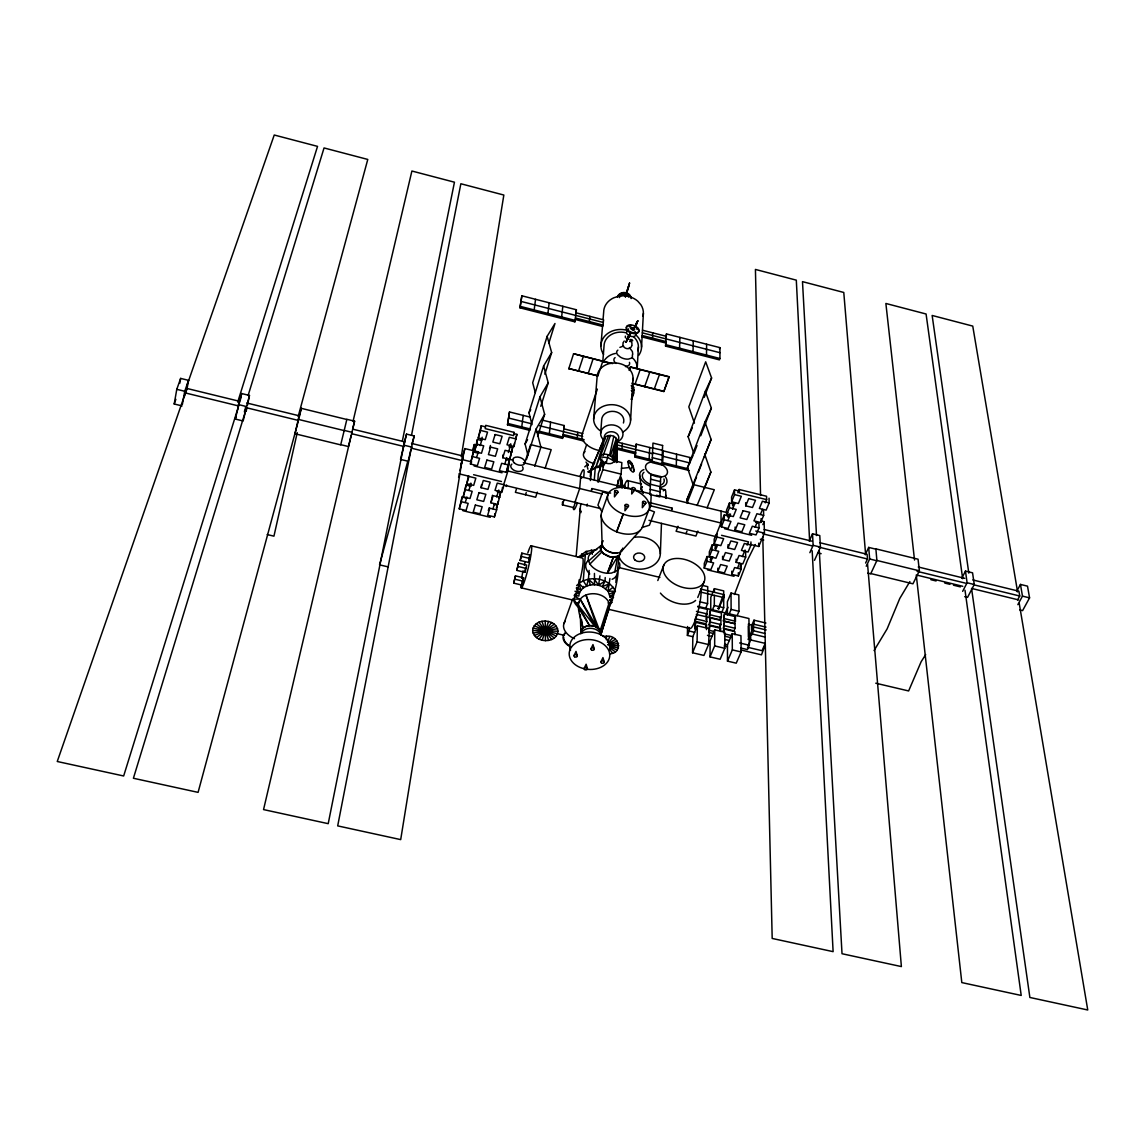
<?xml version="1.0" encoding="UTF-8"?>
<svg xmlns="http://www.w3.org/2000/svg" width="1145" height="1145" viewBox="0 0 1145 1145"><rect width="100%" height="100%" fill="white"/><g stroke="black" fill="none" stroke-linecap="round" stroke-linejoin="round"><path stroke-width="1.5" d="M630.423 469.879L632.455 465.872L631.439 462.823A6.212 1.989 67.6 0 0 628.233 464.097A6.212 1.989 67.6 0 0 633.371 472.069A6.212 1.989 67.6 0 0 631.425 462.809M720.921 624.569L720.935 620.017L710.387 617.513L709.156 624.941L719.704 627.446L720.921 624.569L710.358 622.064L710.387 617.513M721.064 511.114L721.049 523.022L650.689 505.847L651.219 494.01L635.733 490.217M720.176 617.212L720.176 620.275L721.35 617.47L721.364 612.89L710.415 610.285L709.213 617.67L718.602 619.903M724.198 515.021L724.198 519.773L730.939 521.419L728.034 528.503L721.321 526.857L721.321 522.106L724.198 515.021L729.236 516.252M722.595 559.461L725.443 552.577L732.07 554.18L729.222 561.064L722.595 559.461L722.595 556.284M642.216 335.499L666.161 341.611L665.56 346.105L719.418 359.859L719.933 358.499L719.947 347.636L666.462 333.939L665.875 337.703L666.361 336.329L642.502 330.232M719.704 627.446L719.718 624.411M720.548 631.439L720.548 628.29L709.642 625.7L708.526 644.549L703.946 655.441L692.568 652.764L692.839 636.692L697.334 625.814L708.655 628.49M716.999 537.048L723.669 538.665L720.82 545.635L714.165 544.018L716.999 537.048L717.013 533.871M717.815 571.369L720.62 564.557L727.218 566.145L724.399 572.958L717.815 571.369L717.815 568.178M714.165 544.018L714.194 539.252L715.883 535.073M712.491 609.841L714.308 605.49L714.365 595.4M714.38 592.022L714.394 588.659L723.712 590.892L723.712 607.737L721.88 612.074M710.014 656.872L714.652 645.909L714.738 629.85L724.799 632.226L724.814 648.313L720.133 659.248L710.014 656.872L710.129 640.771L714.738 629.85M606.392 639.812L606.421 636.234L603.143 636.391M713.464 633.514L708.784 632.398L709.642 625.7M709.213 617.67L710.415 610.285M710.73 609.126L710.816 597.332L714.394 588.659M712.104 549.714L718.745 551.317L715.926 558.216L709.299 556.613L712.104 549.714L712.133 544.948L715.453 545.75M706.379 613.62L706.35 616.668L707.481 609.441L698.092 607.193M706.494 629.607L706.537 624.884L695.616 622.293L694.815 628.777L695.616 622.293M707.023 561.293L713.636 562.882L710.845 569.709L704.247 568.135L707.023 561.293L707.066 556.513L712.018 557.715M695.301 618.286L695.244 621.32L705.821 623.825L706.794 621.477L706.837 616.926L696.289 614.421M705.706 608.224L707.596 603.644L707.739 586.684L702.973 585.539M709.299 556.613L709.342 551.833L712.133 544.948M704.247 568.135L704.304 563.34L707.066 556.513M706.494 355.065L706.622 344.23M575.563 501.353L573.659 507.607L562.453 504.888L562.496 502.011M692.568 652.764L697.09 641.858L697.334 625.814M695.244 621.32L696.26 615.938M692.839 636.692L687.386 635.403L689.175 631.038L689.247 627.489M689.963 461.607L690.049 457.528L663.155 450.858L662.726 462.537L688.116 468.806M687.386 635.403L687.558 626.53M693.04 351.63L693.255 340.809M679.558 348.195L679.872 337.374M676.28 465.886L676.609 454.193M587.342 504.33L586.884 506.076L587.213 504.401M614.65 491.219L614.45 496.901L617.828 492.464M616.339 461.349L616.998 442.657C618.83 435.214 606.134 432.681 603.673 439.351L590.677 470.709L596.044 466.645L602.113 465.414M640.155 369.62L635.017 384.262L663.842 391.533L669.152 376.705L630.48 366.915L629.349 370.178M660.35 553.879L661.466 523.38M625.17 505.131L624.941 510.799L628.376 506.376M663.842 391.533L669.152 376.705M665.56 346.105L666.462 333.939M631.925 488.357L631.697 493.996L635.103 489.588M616.353 462.623L617.255 441.226L614.579 462.108L617.04 439.78L612.661 458.572M659.491 374.515L654.253 389.114M642.588 502.054L642.316 507.707L645.766 503.299M649.143 459.174L649.687 447.509M649.83 372.068L644.635 386.695M652.493 338.118L652.736 332.851M653.709 461.736L635.074 457.127L635.733 452.447L616.783 447.752M635.074 457.127L636.176 444.16L653.051 448.339M641.543 347.107L643.39 313.258M638.409 347.007L637.221 368.075A17.447 14.355 3.8 0 0 632.312 357.712M630.58 420.301L633.042 378.38M629.335 370.436L630.48 366.915M620.275 487.298L620.933 476.935L622.25 480.871L621.377 487.455M616.697 486.51L621.12 474.13L621.85 462.623L613.606 460.605M615.91 582.361L616.239 577.051M621.821 487.784L622.25 480.871M610.199 595.715L610.113 597.146L613.162 596.302M617.584 485.451L617.914 480.27M621.95 449.026L622.308 443.344M627.431 290.844L627.546 289.07M628.433 287.839L628.562 286.064M609.913 578.468L608.081 591.163L610.113 597.146L615.366 591.221C608.882 577.123 586.999 574.561 576.636 585.61M609.612 594.069L615.366 591.221L608.081 591.163L602.37 586.612L604.989 581.087L605.233 577.552M626.429 293.85L626.544 292.075M599.951 575.835L598.592 585.295L602.37 586.612L609.569 583.764L605.605 588.616M598.692 583.878L598.592 585.295C590.763 583.263 579.456 586.77 578.84 596.058L574.432 595.185M589.117 570.396L588.43 579.213L594.527 584.751L594.441 573.43M598.534 482.059L602.885 469.636L603.487 461.435M599.923 470.423L600.18 466.988L595.243 467.933L588.43 471.726M600.638 433.54L601.683 419.972A11.092 8.945 4 0 1 614.307 411.47A11.092 8.945 4 0 1 623.424 422.992M597.704 481.873L598.334 473.644L602.656 461.263M602.785 361.72L604.045 345.933A17.204 14.27 3.8 0 1 625.9 332.751M594.284 479.984L595.243 467.933M590.262 476.749L590.82 469.865M600.91 345.847L602.513 326.268M603.086 319.154L603.673 312.041A19.88 16.703 3.8 0 1 613.763 297.8L618.601 296.254A19.88 16.703 3.8 0 1 637.808 301.207L640.914 304.785A19.88 16.703 3.8 0 1 643.018 316.149M574.89 321.831L576.407 309.765L521.862 295.796L519.973 307.819L574.89 321.831L575.133 319.441L602.728 326.497L603.615 319.87L576.092 312.814M590.491 552.734L585.381 554.323L583.249 580.801L586.669 586.068L588.43 579.213L590.462 585.023M583.535 586.426L583.42 587.857L578.84 583.363L579.141 579.842M579.484 591.593L579.37 593.024L574.561 594.427M593.64 419.113L597.089 377.249A17.991 14.756 4 0 1 616.826 363.065A17.991 14.756 4 0 1 632.713 380.927M597.876 375.875L568.779 368.533L597.876 375.875L602.828 361.147M613.949 460.963L607.723 457.513L607.737 454.608M593.067 358.929L588.172 373.685M576.15 556.384L580.272 508.466M580.701 476.735L579.671 488.5L574.919 502.34M589.389 321.588L589.861 316.349M583.306 356.453L578.468 371.238M577.223 437.962L577.753 432.295M625.342 336.115L625.428 337.832M612.546 363.609L573.573 353.733L610.9 363.437M536.805 432.066L562.653 438.449L564.256 425.554L542.043 420.043M561.637 316.95L562.81 306.273M549.328 433.726L550.602 422.161M529.634 558.445L530.006 555.096L521.819 553.135L520.131 560.435L528.317 562.381L529.634 558.445L521.433 556.484L521.819 553.135M524.997 572.328L526.686 565.072L518.528 563.125L516.853 570.396L524.997 572.328L525.383 568.965M521.905 585.081L523.58 577.81L515.436 575.878L513.747 583.149L521.905 585.081L522.292 581.689M513.747 583.149L515.436 575.878M547.911 313.444L549.185 302.795M516.853 570.396L518.528 563.125M593.425 551.89A16.416 10.362 20 0 0 588.544 561.079L589.933 564.027A16.416 10.362 20 0 0 607.451 573.273L611.358 573.115L617.398 570.596L619.259 555.282A10.377 6.498 20 0 0 620.433 552.133A10.377 6.498 20 0 1 608.124 556.327L603.558 553.693L600.839 550.144A10.377 6.498 20 0 1 601.64 545.177L590.748 553.464M521.748 426.899L523.222 415.377M516.323 439.022L509.325 437.29L507.006 444.79L513.99 446.507L516.925 434.384L514.134 433.697M534.171 309.937L535.545 299.303M512.659 447.366L509.725 459.431L512.659 447.366L509.181 446.507M513.99 446.507L514.391 443.416M723.039 596.073C724.527 598.749 723.64 591.707 723.196 597.475L699.81 591.879M506.276 472.341L508.58 464.999L501.639 463.31L499.363 470.652L506.276 472.341L509.196 460.347L505.732 459.503M508.58 464.999L509.196 460.347M509.511 459.288L507.965 470.996L602.184 494.01M492.479 495.255L490.933 502.798L497.746 504.458L500.623 492.622L497.216 491.792M501.868 492.021L504.129 484.793L497.259 483.118L495.026 490.346L501.868 492.021L502.498 487.341M494.425 516.91L496.644 509.84L489.831 508.194L487.641 515.279L494.425 516.91L494.855 513.776M512.989 460.147L502.784 457.728L503.213 454.622M529.906 430.363L507.507 424.824L509.496 411.971L530.063 417.066M507.507 424.824L509.496 411.971M496.644 509.84L497.273 505.145L493.881 504.315M497.746 504.458L498.175 501.324M519.973 307.819L521.862 295.796M481.086 487.727L483.29 480.485L490.175 482.159L487.956 489.387L481.086 487.727L481.544 484.607M481.201 425.783L480.499 430.406L487.527 432.137L485.265 439.666L478.252 437.934L481.201 425.783L485.408 426.827M473.271 451.144L474.302 444.518L477.565 445.319M472.627 456.626L479.583 458.329L477.365 465.7L470.438 464.011L473.343 451.989L478.553 453.263M477.422 439.48L476.706 444.103L483.705 445.82L481.472 453.263L474.502 451.559L477.422 439.48L481.616 440.496M532.668 630.551C533.828 617.312 557 618.357 557.987 631.224C556.728 644.363 533.77 643.318 532.668 630.551L557.987 631.224M466.029 484.993L465.299 489.659L472.169 491.319L470.008 498.504L463.167 496.844L466.029 484.993L471.167 486.239M466.788 483.72L468.949 476.463L475.848 478.138L473.672 485.394L466.788 483.72L468.391 476.163M470.438 464.011L473.343 451.989M630.065 334.54L626.959 340.552L627.331 338.233L630.351 333.123L629.764 335.972L630.895 332.766M462.079 497.044L461.349 501.725L468.176 503.371L466.044 510.484L459.231 508.838L462.079 497.044L467.189 498.275M628.977 337.145L630.351 333.123L625.957 342.269L629.979 335.442M461.292 456.626L503.843 195.036L460.862 183.758L411.513 435.3M460.963 464.827L463.138 456.053L411.527 443.43M461.721 462.465L400.693 839.614L337.689 825.888L410.898 450.071M461.134 464.927L463.138 456.053M459.889 470.695L464.899 448.597L478.61 451.946M635.833 324.049L635.446 326.368L637.808 320.7L634.917 326.711M636.434 324.708L636.82 322.375L635.632 325.209M603.429 440.782L603.673 439.351M631.754 345.933C629.907 351.086 621.406 348.395 623.095 343.042M182.112 405.917L174.212 403.999L176.774 389.329L180.652 378.408L188.539 380.34L186.792 390.073M179.794 383.274L180.652 378.408M631.94 345.303L631.883 342.713L630.222 340.494M182.398 404.3L184.731 391.275L188.539 380.34M184.13 397.329L186.492 388.355L239.663 401.351L237.673 408.822M185.69 392.835L186.492 388.355M609.526 606.134L600.939 634.33L608.954 609.169L609.025 603.057A15.729 11.808 4.2 0 0 585.968 595.042C571.555 600.538 581.832 618.128 582.848 628.29L581.531 619.645M614.75 572.199L617.742 556.398L619.259 555.282M406.532 434.112L400.507 459.403L408.178 461.263L414.189 435.987L406.532 434.112L403.999 443.516M612.346 458.673L616.368 438.42L610.399 456.168M249.453 395.454L243.141 420.959L235.297 419.056L241.638 393.536L249.453 395.454L247.492 405.101M403.24 448.196L328.214 823.67L263.55 809.587L351.157 435.486M403.011 449.327L404.7 441.87L352.674 429.16M240.335 399.977L241.638 393.536M402.439 440.696L454.45 182.198L411.899 171.02L353.061 421.274M609.541 653.867C623.882 653.237 618.987 634.43 606.421 636.234M724.17 596.788L718.316 608.911L722.237 597.747M719.146 608.782L717.858 608.238M244.4 411.914L245.001 408.951M246.189 411.27L246.919 407.892M506.405 485.652L506.276 486.468L506.577 484.979M346.835 419.499L301.264 408.336L298.272 419.385L295.038 433.769L340.695 444.875L344.216 430.406L352.002 432.295L348.481 446.55L340.738 444.675M299.475 416.308L301.264 408.336M606.149 463.381L607.465 457.599L599.994 456.869M609.526 455.424L613.849 436.302M297.242 432.61L273.941 536.161L267.186 534.558M298.272 419.385L344.173 430.592L346.878 419.299L354.592 421.188L351.615 433.697L403.784 446.435M352.646 429.089L354.592 421.188M660.479 489.13L660.865 487.641M407.692 461.55L379.539 564.857L388.112 566.875M298.158 416.58L367.774 159.441L324.049 147.948L248.193 395.24M298.043 421.99L198.085 792.369L133.407 778.256L246.59 407.591M412.057 443.816L414.189 435.987M458.587 477.436L459.503 474.144M632.326 384.405L634.316 390.13L631.21 399.376M600.753 634.588L606.893 613.563M462.165 457.9L464.899 448.597M472.642 450.114L474.302 444.518M478.252 437.934L480.499 430.406M474.502 451.559L476.706 444.103M459.231 508.838L461.349 501.725M463.167 496.844L465.299 489.659M481.172 440.61L482.188 437.233M476.621 457.47L478.138 452.375M480.17 445.591L482.188 438.807M469.493 486.825L470.523 483.405M465.4 502.125L466.931 496.987M468.992 490.132L471.039 483.276M489.545 448.454L490.446 445.477M562.453 504.888L563.87 500.193M502.784 457.728L505.074 450.3L512.044 452.003M634.387 326.454A6.627 3.635 19.1 0 1 637.593 333.08A6.627 3.635 19.1 0 1 627.159 330.418A6.627 3.635 19.1 0 1 631.095 325.609L630.652 325.781M237.673 409.08L123.66 775.981L57.25 761.497L184.946 394.352M235.297 419.056L236.285 415.907M488.3 510.584L489.173 507.75M490.933 502.798L493.151 495.656L499.993 497.302M509.325 447.538L510.369 444.16M504.702 464.34L506.791 457.585M508.366 452.518L510.985 444.074M587.428 465.886L588.058 464.426M237.702 402.124L317.537 146.374L274.242 135.01L187.336 384.362M492.965 508.766L494.554 503.657M496.672 496.844L498.805 490.017M548.784 343.3L554.981 323.505L547.124 336.329L532.683 382.745L535.273 392.578M515.994 437.39L516.925 434.384M498.834 498.333L500.623 492.622M496.4 507.965L497.273 505.145M507.994 470.767L503.585 484.993L600.767 508.623M532.01 424.666L528.961 412.758L543.617 365.971L551.661 352.588L547.124 336.329M544.848 374.2L551.661 352.588M527.902 455.209L525.083 443.974L539.982 396.814L548.212 382.845L543.617 365.971M540.769 406.303L548.212 382.845M516.481 488.915L515.393 492.321L535.645 497.245L537.306 492.15M524.61 463.353L530.579 444.603L551.189 449.684L545.077 468.362M605.49 436.918L596.044 466.645L608.61 435.587M526.457 459.488L536.175 428.931L544.634 414.333L539.982 396.814M575.964 311.139L576.407 309.765M537.606 436.288L544.634 414.333M633.328 393.064L631.639 397.802M600.925 632.369L600.238 630.466L609.025 603.057M525.526 494.783L526.242 492.593M534.729 466.244L540.898 447.137L536.175 428.931M568.764 368.79L573.573 353.733M563.812 426.885L564.256 425.554M520.131 560.435L521.433 556.484M562.911 435.859L563.34 434.528L584.15 439.68M528.704 559.018L530.006 555.096M522.721 580.4L523.58 577.81M597.361 389.1L582.59 432.939A17.476 10.262 19 0 0 597.804 450.2M542.172 640.255L548.527 621.449M583.85 452.833L586.641 444.646M625.957 342.269L627.331 338.233M626.959 340.552L628.347 336.53M627.975 338.848L629.349 334.827M636.82 322.375L635.446 326.368L637.808 320.7M631.568 399.605L633.829 393.193M174.212 403.999L175.858 399.29M601.898 511.7L608.224 493.896L602.671 491.735L597.948 505.131L601.898 511.7A21.669 13.282 20 0 0 616.754 531.881A21.669 13.282 20 0 0 642.245 527.43L649.43 525.197L654.439 511.901L648.871 509.725L642.245 527.43M563.912 623.639L572.614 599.207M599.579 465.586L601.984 458.902M603.186 455.553L610.399 435.458M635.704 445.462L636.176 444.16M617.742 556.398L613.319 557.314L607.451 573.273L617.742 556.398L610.743 557.057L603.558 553.693A10.377 6.498 20 0 1 601.626 545.177M641 488.8L642.145 486.596M641.386 489.631L643.061 492.837L641.386 489.631L639.583 474.731M648.986 510.398L650.689 505.847M607.609 572.514L613.319 557.314M719.446 348.996L719.947 347.636M697.019 445.491L693.899 453.62L688.145 436.746L705.334 391.347L711.589 377.979L705.678 361.82L688.803 406.861L694.457 423.163M704.247 397.344L711.589 377.979M591.808 488.672L591.493 490.346L591.908 488.514L610.657 493.094M765.246 644.921L761.468 654.84L741.087 650.031M689.548 458.816L690.049 457.528M687.83 503.371L686.742 500.064L693.312 485.294L687.458 467.79L704.976 422.047L711.36 408.107L705.334 391.347M700.754 435.744L711.36 408.107M686.742 500.064L711.117 439.437L704.976 422.047M693.956 483.662L696.489 477.107M698.407 472.198L701.584 463.997M704.132 457.456L711.117 439.437M678.026 526.271L676.094 531.251L695.902 536.06L697.877 531.094M687.043 503.027L694.142 484.779L714.294 489.745L707.066 507.936M657.803 580.544L663.9 564.843M685.998 533.656L686.971 531.18M697.062 505.517L710.873 472.055L704.619 453.992M704.39 488.543L710.873 472.055M607.465 642.345L609.698 636.677M721.049 522.564L715.568 536.533L649 520.345M734.518 489.874L731.583 497.102L731.612 501.839L738.396 503.499L741.345 496.286L734.546 494.611L734.518 489.874L739.598 491.133M729.451 503.013L726.545 510.169L726.56 514.906L733.301 516.567L736.235 509.411L729.465 507.75L729.451 503.013L734.503 504.258M721.321 526.857L724.198 519.773M731.612 501.839L734.546 494.611M726.56 514.906L729.465 507.75M710.172 559.891L711.503 556.613M714.852 548.383L716.197 545.106M727.876 517.168L729.208 513.919M732.528 505.775L733.845 502.526M737.824 492.751L739.155 489.502L766.549 496.257L766.649 499.621L765.275 502.855M710.816 561.637L712.834 556.699M715.51 550.115L717.514 545.192M727.891 520.546L730.553 514.019M732.542 509.139L735.19 502.626M697.749 597.49L704.118 581.875A21.841 13.625 21.8 0 0 678.699 558.488A21.841 13.625 21.8 0 0 669.081 580.028A21.841 13.625 21.8 0 0 704.118 581.875M735.133 530.192L738.053 523.122L744.78 524.768L741.846 531.838L735.133 530.192L735.104 527.029M728.02 547.897L730.882 540.941L737.552 542.558L734.661 549.5L728.02 547.897L728.005 544.719M745.724 505.832L748.701 498.619L755.485 500.293L752.494 507.493L745.724 505.832L745.681 502.669M705.864 619.273L706.837 616.926M705.807 626.63L706.537 624.884M709.156 624.941L710.358 622.064M736.178 562.367L739.055 555.497L745.681 557.1L742.79 563.955L736.178 562.367L736.163 559.175M731.784 574.361L734.632 567.562L741.216 569.151L738.353 575.949L731.784 574.361L731.769 571.169M737.494 568.077L739.57 563.168M742.318 556.613L745.066 550.058M747.127 545.149L748.501 541.871L721.536 535.316M755.07 527.187L757.117 522.32M760.509 514.205L762.556 509.353M740.028 567.076L741.173 564.356L741.216 569.151M750.977 545.092L748.057 552.019L741.43 550.401L744.336 543.474L750.977 545.092L750.934 541.914M737.108 615.695L738.983 611.301L738.84 594.913L731.04 593.053L727.376 601.769L727.404 614.879M763.658 515.379L760.666 522.506L753.94 520.861L756.917 513.733L763.658 515.379L763.543 510.627M769.168 502.913L766.134 510.112L759.378 508.452L762.384 501.252L769.168 502.913L769.039 498.175M759.035 527.874L756.058 534.915L749.36 533.284L752.322 526.228L759.035 527.874L758.935 523.108L755.585 522.292M724.484 614.049L723.468 621.048L734.403 623.653L735.433 621.234L735.405 616.654L724.484 614.049L723.468 621.048M762.885 524.625L764.13 521.662L760.681 520.818M719.718 630.251L720.548 628.29M724.556 621.205L723.468 628.333L734.002 630.823L735.104 628.261L735.076 623.71L724.556 621.205L723.468 628.333M729.25 613.834L731.111 609.412L731.04 593.053M750.132 544.376L758.763 546.48L764.416 533.155L764.13 521.662M723.153 631.067L724.026 629.02L734.904 631.611L734.933 634.759M734.374 619.073L735.405 616.654M727.447 644.864L732.242 633.657L740.958 635.718L741.13 651.963L736.235 663.17L727.476 661.123L727.447 644.864L724.527 644.177M727.476 661.123L732.328 649.888L732.242 633.657M589.933 471.812L602.714 442.414M753.997 620.189L751.478 625.971L751.549 630.079L754.068 624.283L753.997 620.189L765.919 623.023M748.071 639.468L750.619 633.629L765.103 637.064M766.191 629.95L753.51 626.945L751.005 632.655L751.048 635.217M751.692 635.074L753.567 630.78L753.51 626.945M748.157 645.809L750.719 639.955L750.619 633.629M697.691 606.32L748.93 618.515L749.317 645.25L747.427 649.573L740.958 648.056M809.272 541.127L812.521 533.799L819.777 535.574L820.435 547.11L814.496 560.32M809.859 552.677L813.136 545.335L812.521 533.799M687.458 467.79L693.183 455.195M601.039 661.724L602.928 657.602L604.231 661.839M688.145 436.746L692.353 427.686M591.049 648.7L592.967 644.592L594.241 648.814M584.193 668.351L586.125 664.229L587.371 668.465M865.276 554.667L868.683 547.41L875.882 549.171M865.606 563.025L867.495 559.003L867.094 554.266L819.934 542.744M866.235 566.26L869.67 558.989L868.683 547.41M574.06 655.541L576.021 651.419L577.252 655.641M755.271 544.49L747.427 560.291L734.446 594.498M869.67 558.989L876.913 560.764L875.882 548.87L918.061 559.204L919.378 570.825L912.951 583.807L870.701 573.53M724.842 613.691L728.048 607.294M590.004 471.869L594.785 462.437M961.786 578.239L965.464 571.097L972.563 572.829L974.252 584.508L967.554 597.375L964.705 596.674M962.659 591.35L967.096 582.762L965.464 571.097M623.295 342.412L624.225 341.038M584.723 466.888L587.886 464.097M616.282 443.974L616.998 442.657L617.241 462.036M1016.645 591.493L1020.467 584.422L1027.509 586.154L1029.57 597.862L1022.599 610.614L1019.766 609.927M1017.604 599.923L1019.723 596.015L1018.921 591.221L972.792 579.942M1017.848 604.646L1022.471 596.13L1020.467 584.422M603.1 466.688L605.948 461.578M672.029 508.094L671.614 509.911L672.029 508.094L648.156 502.254M607.365 611.945L608.954 609.169M525.083 443.974L527.559 439.709M528.961 412.758L530.736 409.724M909.86 581.588L899.784 598.449L887.146 628.848L874.064 650.56M925.675 654.596L921.124 661.767L908.629 690.95L875.768 683.207M539.109 639.196L551.589 622.522M608.482 642.688L612.732 637.722M631.711 394.739L633.571 392.663L631.296 390.488M621.42 551.289L640.241 530.35M621.993 294.852L621.205 294.909M631.124 325.624L630.408 325.667M589.933 564.027L601.898 551.976M578.239 557.186L586.083 551.432L596.817 549.586M588.544 561.079L600.839 550.144M608.081 591.163L613.105 587.228M536.475 637.565L554.237 624.154M612.189 602.442L609.541 600.18L613.548 597.346M604.989 581.087L598.592 585.295L594.04 578.726M608.925 643.476L615.337 639.253M581.045 556.871L585.381 554.323M632.77 340.709L629.65 341.539M619.903 347.379L623.553 346.005M534.443 635.489L556.27 626.258M607.923 644.592L617.327 641.2M574.246 595.743L579.37 599.136L573.874 599.121L576.178 603.072L579.356 602.37M625.456 366.6L628.448 365.641A7.929 4.423 19 0 0 629.449 362.364M533.141 633.099L557.543 628.662M608.095 644.907L618.558 643.404M621.492 468.362L629.421 467.518M609.541 600.18L612.561 599.923M632.197 339.707L629.879 339.478M628.576 328.901L628.691 328.887M635.046 331.563L635.289 331.678M609.512 645.308L618.958 645.723M607.952 602.957L610.729 603.272M533.069 628.018L563.698 635.174M609.827 645.98L618.5 648.013M609.24 609.441L690.177 628.591A21.454 3.979 -76.7 0 0 697.763 612.317A21.454 3.979 -76.7 0 0 700.926 589.117M689.175 631.038L694.643 632.326M707.453 635.361L711.961 636.42M724.928 639.482L729.308 640.527M739.613 642.96L749.317 645.25M747.513 647.269L762.012 650.689L765.246 643.39L750.719 639.955M724.098 646.023L727.49 646.825M732.328 649.888L741.13 651.963M697.09 641.858L708.526 644.549M714.652 645.909L724.814 648.313M518.127 566.489L526.299 568.435M754.068 624.283L766.005 627.131M696.461 611.401L707.453 614.006M710.387 614.865L721.35 617.47M724.484 618.644L735.433 621.234M748.229 624.24L753.081 625.385M753.567 630.78L764.688 633.428M696.217 618.958L706.794 621.477M724.556 625.757L735.104 628.261M515.021 579.255L523.193 581.202M709.614 630.423L714.294 631.539M724.026 633.757L731.827 635.604M521.39 587.886L572.672 600.009M724.713 636.176L730.939 637.65M531.065 545.793L582.204 558.03A21.598 2.762 -76.6 0 1 579.914 580.644A21.598 2.762 -76.6 0 1 572.042 599.536M618.672 567.505L659.878 577.381M700.439 588.988L723.826 594.584M699.566 601.726L707.596 603.644M731.111 609.412L738.983 611.301M714.308 605.49L723.712 607.737M462.838 510.684L490.303 517.297M707.467 569.866L734.059 576.264M473.601 474.717L501.453 481.501M867.81 573.13L870.701 573.831L876.913 560.463L919.378 570.825M458.973 473.815L469.278 476.32M650.188 489.344L660.107 491.777M523.408 462.694L632.298 489.373M656.328 495.255L727.948 512.803M506.047 458.673L509.482 459.517M918.247 566.99L964.734 578.354M246.676 402.968L299.417 415.85L298.201 420.387L245.302 407.463M764.216 529.505L811.748 541.127M176.774 389.329L184.731 391.275M238.217 404.528L246.089 406.461M404.3 445.262L412.014 447.151M755.743 531.037L764.416 533.155M1022.471 596.13L1029.57 597.862M463.081 459.803L471.726 461.922M813.136 545.335L820.435 547.11M967.096 582.762L974.252 584.508M973.479 584.723L1019.723 596.015M818.518 547.052L867.495 559.003M762.642 533.785L811.991 545.836M917.059 571.326L965.392 583.12M184.932 392.835L238.26 405.86M412.357 448.425L462.394 460.633M474.087 465.958L502.068 472.785M917.989 575.377L962.788 586.312M1018.635 599.923L971.547 588.43L1029.87 997.467L1087.75 1009.99L1019.236 603.444M724.57 528.689L751.664 535.288M930.885 579.699L936.095 580.959M944.782 583.077L949.992 584.351M953.47 585.195L960.412 586.884M817.773 552.849L821.151 553.679M760.323 539.238L763.729 540.068M766.649 499.621L739.183 492.851L739.155 489.502M650.632 479.197L660.493 481.616M602.885 469.636L621.12 474.13M650.417 484.249L660.307 486.682M627.932 480.7L641.501 484.02M660.15 488.6L665.245 489.845M652.75 447.924L662.425 450.314M563.912 428.86L582.919 433.583M617.155 442.056L636.033 446.736M652.535 452.79L662.239 455.195M508.652 418.068L531.037 423.621M539.624 425.74L582.676 436.402M616.969 444.904L652.807 453.778M662.955 456.297L689.934 462.981M652.321 457.685L662.053 460.09M562.696 435.801L583.692 441.011M616.311 449.069L635.461 453.806M507.922 423.478L530.378 429.031M538.994 431.164L563.082 437.118M635.547 455.81L652.535 460.018M660.493 463.41L689.304 470.538M631.825 383.203L663.857 391.289M630.466 367.173L669.138 376.963M521.089 301.436L603.401 322.489M642.359 332.851L719.947 352.703M575.577 318.052L603.186 325.108M641.73 336.873L665.889 343.042M520.388 306.416L575.334 320.443M666.046 344.745L719.933 358.499M574.99 591.249L579.37 593.024L576.293 587.986M609.455 646.567L617.212 650.088M534.3 625.671L556.327 636.076M631.167 385.793L633.886 387.311M576.88 587.6L580.93 590.219L578.84 583.363M631.51 388.069L634.316 390.13M610.142 648.027L615.194 651.834M600.238 630.466L594.727 626.229L589.518 625.585A10.105 7.5 4.2 0 0 580.93 633.786L580.315 614.507M629.406 347.579L632.355 351.501L632.784 354.377M536.289 623.681L554.337 638.051M588.315 465.457L586.011 462.065M628.047 461.707L632.484 465.643L633.972 470.938M576.178 603.072L578.554 605.333M615.967 363.452L614.779 362.192A7.929 4.423 19 0 1 615.108 357.612M581.631 553.894L583.707 556.255M609.469 649.143L612.575 653.122M538.894 622.179L551.733 639.525M580.2 611.001L578.64 608.109L589.518 625.585L578.096 605.032L594.727 626.229L580.2 599.193L597.017 627.274L585.968 595.042L598.907 628.719M586.083 551.432L587.528 554.137M587.929 469.192L587.27 466.788M541.943 621.277L548.698 640.427M591.264 549.958L592.337 554.323M1017.59 591.908L972.749 326.096L932.144 315.462L968.813 573.144M965.006 590.262L1021.211 995.449L961.814 982.582L916.272 574.962M962.673 578.726L926.076 314.002L885.872 303.468L914.526 560.048M867.566 564.227L901.387 966.58L842.019 953.728L819.29 550.716M865.634 554.581L843.779 292.462L802.488 281.641L816.514 535.545M812.177 550.745L833.116 951.652L772.188 938.442L762.785 536.933M809.629 541.141L796.305 280.153L755.428 269.433L760.552 495.484M601.182 515.121L602.113 543.746M761.067 518.628L761.153 522.192M758.691 543.188L758.763 546.48M748.243 625.857L748.401 637.164M745.61 552.319L745.681 557.1M545.235 621.019L545.435 640.67M738.325 572.743L738.353 575.949M724.026 629.02L724.026 632.183M618.071 569.294A21.569 3.12 -76.6 0 1 615.065 589.775A21.569 3.12 -76.6 0 1 608.567 608.109M580.043 476.377A20.495 2.419 -76.3 0 1 583.621 477.408M577.295 503.199A20.495 2.419 -76.3 0 1 573.301 507.307M580.959 478.309A12.294 1.46 -76.3 0 1 581.803 477.995M589.36 472.456A20.495 2.49 -76.3 0 1 590.376 480.542M580.944 511.285A20.495 2.49 -76.3 0 1 580.386 510.784M604.674 439.351A7.285 5.84 4 0 1 607.938 432.381A7.285 5.84 4 0 1 617.141 433.969A7.285 5.84 4 0 1 617.055 441.483M603.458 362.092A17.447 14.355 3.8 0 1 615.452 353.433M633.571 336.716A17.204 14.27 3.8 0 1 637.751 350.671M635.833 334.927A20.338 16.874 3.8 0 1 638.638 355.437M603.558 354.335A20.338 16.874 3.8 0 1 605.233 335.614A20.338 16.874 3.8 0 1 626.759 330.232M522.506 466.716A6.355 3.85 17.6 0 1 520.517 471.268A6.355 3.85 17.6 0 1 512.602 469.335A6.355 3.85 17.6 0 1 511.858 464.111M665.317 476.663A14.284 8.487 20.3 0 1 659.864 487.412M649.372 485.738A14.284 8.487 20.3 0 1 639.94 477.136A14.284 8.487 20.3 0 1 643.905 469.564M663.957 478.911A11.421 6.784 20.3 0 1 660.865 484.993M650.16 484.206A11.421 6.784 20.3 0 1 643.962 472.284M643.304 492.736A7.614 4.566 20.3 0 1 642.188 491.477M641.701 489.645A7.614 4.566 20.3 0 1 641.815 487.212M568.879 645.422A12.008 7.958 20 0 1 563.683 637.035M564.299 635.318A12.022 7.958 20 0 1 564.886 633.328M571.427 647.269A12.638 8.373 20 0 1 565.086 633.028M578.554 607.394A16.373 10.591 20 0 1 573.416 598.735M574.489 638.667A16.187 10.649 20 0 1 565.329 621.22M619.388 297.628A4.981 4.208 3.8 0 1 623.596 294.666A4.981 4.208 3.8 0 1 628.533 296.884M617.57 296.641A6.913 5.84 3.8 0 1 625.213 292.576A6.913 5.84 3.8 0 1 631.138 298.573M617.527 297.142A6.913 5.84 3.8 0 1 624.283 293.005A6.913 5.84 3.8 0 1 630.895 297.543M587.843 471.94A4.58 3.607 4.8 0 1 591.092 470.996M632.441 489.244A1.76 1.059 20 0 0 635.26 489.359A1.76 1.059 20 0 0 633.171 487.555A1.76 1.059 20 0 0 632.441 489.244A21.812 13.225 20 0 0 608.539 501.768A21.812 13.225 20 0 0 643.791 514.692A21.812 13.225 20 0 0 633.757 489.759M622.765 548.097A10.72 6.684 20 0 1 611.115 552.548A10.72 6.684 20 0 1 602.47 542.029M621.792 549.457A10.405 6.498 20 0 1 620.862 550.902M617.327 552.706A10.405 6.498 20 0 1 605.147 549.314A10.405 6.498 20 0 1 603.215 540.798M635.589 334.125A4.766 2.619 19.1 0 1 630.952 336.372A4.766 2.619 19.1 0 1 626.73 331.864M627.231 331.334A4.766 2.619 19.1 0 1 628.004 330.962M634.673 332.522A4.78 2.619 19.1 0 1 633.543 332.508M629.392 326.897A4.78 2.619 19.1 0 1 630.365 326.711M584.208 668.766A20.324 14.928 4.2 0 1 574.747 643.748A20.324 14.928 4.2 0 1 608.754 650.489A20.324 14.928 4.2 0 1 585.925 669.109M582.089 631.782A10.119 7.5 4.2 0 1 592.194 628.433A10.119 7.5 4.2 0 1 600.638 634.258M570.539 650.245A20.238 14.914 4.2 0 1 589.217 632.026A20.238 14.914 4.2 0 1 609.913 650.374M601.383 548.04A9.389 5.882 20 0 1 601.812 546.566M582.061 632.727A9.017 6.684 4.2 0 1 582.361 631.01M580.959 632.698A10.105 7.5 4.2 0 1 592.409 625.628A10.105 7.5 4.2 0 1 600.796 635.332M634.244 537.334A21.011 16.116 2.8 0 1 659.549 549.085A21.011 16.116 2.8 0 1 645.694 568.564A21.011 16.116 2.8 0 1 619.531 557.987M663.284 490.847A20.495 3.249 -76.3 0 1 665.488 497.975M665.789 495.198A15.4 2.447 -76.3 0 1 666.218 498.433M623.968 486.453A20.538 2.877 -76.3 0 1 627.932 488.786M622.494 487.756A15.443 2.147 -76.3 0 1 625.041 488.357M619.474 562.925A16.416 10.362 20 0 1 617.398 570.596M617.212 572.886A16.359 10.377 20 0 1 612.117 579.313M589.732 573.974A16.359 10.377 20 0 1 588.215 560.578M617.871 350.127A7.958 4.408 19 0 0 617.556 354.707L620.332 357.111A8.344 4.609 19 0 0 628.261 359.129L631.267 358.185A7.958 4.408 19 0 0 632.269 354.907M602.714 445.047A6.183 3.635 19.3 0 1 602.857 443.115M592.895 463.167A10.405 6.183 19 0 1 584.451 457.871A10.405 6.183 19 0 1 584.995 451.574M603.844 439.981A11.178 8.974 4 0 1 604.703 426.756A11.178 8.974 4 0 1 621.019 429.017A11.178 8.974 4 0 1 617.284 441.841M601.426 431.536A18.477 14.928 4 0 1 598.42 409.266A18.477 14.928 4 0 1 626.043 410.153A18.477 14.928 4 0 1 622.508 432.223M527.816 552.92A21.669 2.218 -76.6 0 1 531.609 549.886A21.669 2.218 -76.6 0 1 525.555 577.939A21.669 2.218 -76.6 0 1 520.775 585.582M521.619 578.325A21.669 2.218 -76.6 0 1 523.079 570.754M524.338 565.315A21.669 2.218 -76.6 0 1 525.011 562.61M695.616 600.438A21.698 13.668 21.8 0 1 660.422 593.096M580.973 512.659A20.653 16.102 4.2 0 1 580.973 504.315M662.611 445.477L661.867 465.027L652.106 462.609L652.965 443.086L662.611 445.477M660.694 476.592L659.906 496.901L649.959 494.468L650.861 474.159L660.694 476.592M629.564 283.058L625.413 296.841L629.564 283.058M514.033 432.352L513.604 435.63L485.237 428.631L485.723 425.353L514.033 432.352M616.883 530.851L616.74 531.867L623.238 514.062L616.883 530.851M486.897 460.09L484.664 467.446L491.591 469.149L493.839 461.778L486.897 460.09M490.675 447.151L488.414 454.594L495.384 456.297L497.66 448.854L490.675 447.151M495.112 434.542L492.822 442.056L499.821 443.773L502.125 436.259L495.112 434.542M637.464 328.916L636.563 328.615L637.436 328.987M637.608 328.472L636.706 328.171L637.608 328.472M475.347 505.074L473.2 512.173L479.998 513.819L482.174 506.72L475.347 505.074M478.996 492.608L476.821 499.792L483.662 501.438L485.852 494.268L478.996 492.608M743.048 510.699L740.114 517.855L746.841 519.501L749.803 512.359L743.048 510.699M514.191 462.838A6.369 3.85 17.6 0 0 524.711 463.611A6.369 3.85 17.6 0 0 517.755 457.041A6.369 3.85 17.6 0 0 514.191 462.838M648.557 472.541A11.464 6.77 20.3 0 0 667.063 473.901A11.464 6.77 20.3 0 0 653.881 462.036A11.464 6.77 20.3 0 0 648.557 472.541M643.104 502.956A1.775 1.073 20.3 0 0 645.937 503.07A1.775 1.073 20.3 0 0 643.819 501.238A1.775 1.073 20.3 0 0 643.104 502.956M625.685 506.033A1.789 1.088 20 0 0 628.548 506.147A1.789 1.088 20 0 0 626.429 504.315A1.789 1.088 20 0 0 625.685 506.033M615.151 492.121A1.775 1.073 19.7 0 0 617.999 492.236A1.775 1.073 19.7 0 0 615.895 490.418A1.775 1.073 19.7 0 0 615.151 492.121M631.611 329.259A1.732 0.945 19.1 0 0 634.416 329.531A1.732 0.945 19.1 0 0 632.455 327.828A1.732 0.945 19.1 0 0 631.654 329.102A1.732 0.945 19.1 0 0 634.473 329.374A1.732 0.945 19.1 0 0 632.512 327.67A1.732 0.945 19.1 0 0 631.611 329.259M628.09 330.404A6.641 3.635 19.1 0 0 638.853 331.435A6.641 3.635 19.1 0 0 631.31 324.908A6.641 3.635 19.1 0 0 628.09 330.404M591.464 649.888A1.66 1.217 4.1 0 0 594.241 649.444A1.66 1.217 4.1 0 0 592.223 647.87A1.66 1.217 4.1 0 0 591.464 649.888M601.454 662.912A1.646 1.202 3.8 0 0 604.216 662.468A1.646 1.202 3.8 0 0 602.213 660.908A1.646 1.202 3.8 0 0 601.454 662.912M574.489 656.715A1.646 1.217 4.6 0 0 577.252 656.271A1.646 1.217 4.6 0 0 575.234 654.711A1.646 1.217 4.6 0 0 574.489 656.715M584.623 669.524A1.646 1.202 4.3 0 0 587.371 669.081A1.646 1.202 4.3 0 0 585.367 667.535A1.646 1.202 4.3 0 0 584.623 669.524M635.117 560.163A5.582 4.279 2.8 0 0 644.506 558.574A5.582 4.279 2.8 0 0 637.808 553.107A5.582 4.279 2.8 0 0 635.117 560.163M601.511 460.548A7.299 4.337 19.9 0 0 613.52 462.007A7.299 4.337 19.9 0 0 605.877 454.221A7.299 4.337 19.9 0 0 601.511 460.548"/></g></svg>
